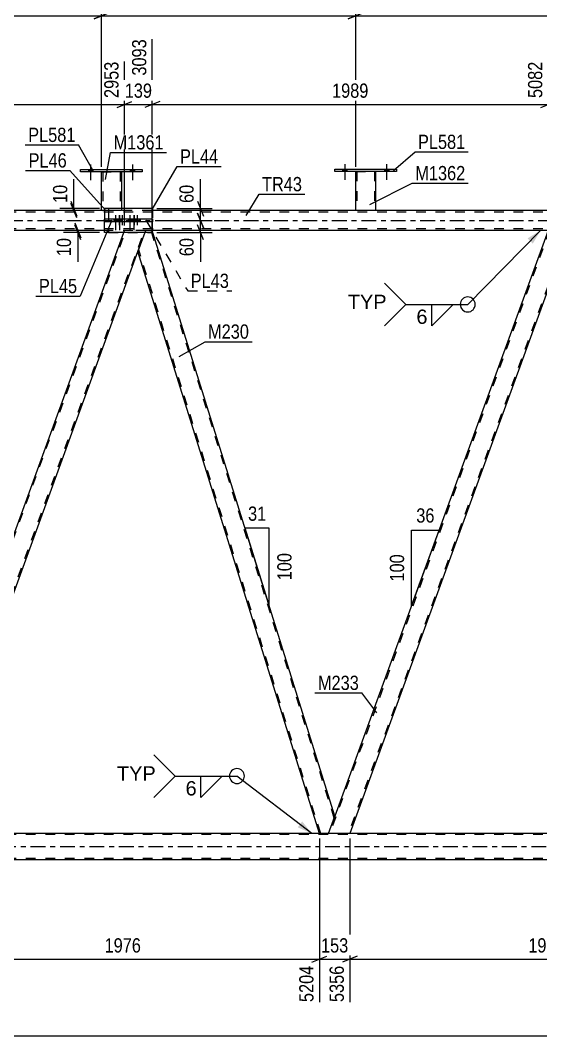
# Model space of a CAD drawing. Header units: millimetres. Extents: x 0 to 841, y 0 to 594.
# Drawn here: x 182.7 to 287.2, y 279.2 to 483.3 of the extents above; entities that cross this region are included whole.
import ezdxf

# ---------------------------------------------------------------- set-up
doc = ezdxf.new("R2010")
doc.units = ezdxf.units.MM
doc.linetypes.add('DXK_LINE_DOT2', pattern=[3.9198, 1.9599, -1.9599])
doc.linetypes.add('DXK_LINE_DOT3', pattern=[5.9187, 2.979, -0.9799, 0.9799, -0.9799])
doc.styles.add('Arial', font='ARIAL.TTF', dxfattribs={"height": 0.2})
doc.styles.add('Arial Narrow', font='ARIALN.TTF', dxfattribs={"height": 0.2})

# ---------------------------------------------------------------- blocks, each defined once
blk = doc.blocks.new('Bolt-247305199-37704 - 4629')
at = {"linetype": 'Continuous'}
for points in [[(196.37, 452.8), (197.25, 452.8), (197.25, 453.28), (196.37, 453.28)], [(204.77, 452.8), (205.65, 452.8), (205.65, 453.28), (204.77, 453.28)]]:
    blk.add_hatch(color=1, dxfattribs=at).paths.add_polyline_path(points)
at = {"color": 1, "linetype": 'Continuous'}
for p, q in [((196.37, 453.28), (196.37, 452.8)), ((196.81, 454.28), (196.81, 451.16)), ((197.25, 453.28), (197.25, 452.8)), ((204.77, 453.28), (204.77, 452.8)), ((205.21, 454.28), (205.21, 451.16)), ((205.65, 453.28), (205.65, 452.8))]:
    blk.add_line(p, q, dxfattribs=at)
blk = doc.blocks.new('Part-247305199-37676 - 4629')
at = {"color": 2, "linetype": 'Continuous'}
for p, q in [((194.81, 452.8), (194.81, 453.28)), ((194.81, 453.28), (207.21, 453.28)), ((207.21, 453.28), (207.21, 452.8)), ((207.21, 452.8), (194.81, 452.8))]:
    blk.add_line(p, q, dxfattribs=at)
blk = doc.blocks.new('Part-247305199-37675 - 4629')
at = {"color": 2, "linetype": 'Continuous'}
for p, q in [((199.01, 445.03), (199.01, 452.8)), ((203.01, 452.8), (203.01, 445.43)), ((199.6, 445.03), (199.01, 445.03))]:
    blk.add_line(p, q, dxfattribs=at)
at = {"color": 7, "linetype": 'DXK_LINE_DOT2'}
for p, q in [((199.01, 452.8), (203.01, 452.8)), ((199.01, 452.8), (199.01, 452.8)), ((199.01, 452.8), (199.01, 452.8)), ((199.25, 452.8), (199.25, 445.03)), ((202.77, 452.8), (202.77, 445.03)), ((203.01, 452.8), (203.01, 452.8)), ((203.01, 452.8), (203.01, 452.8)), ((199.27, 445.03), (199.25, 445.03)), ((199.25, 445.03), (199.27, 445.03)), ((199.31, 445.03), (199.27, 445.03)), ((199.27, 445.03), (199.31, 445.03)), ((203.01, 445.03), (199.6, 445.03)), ((203.01, 445.43), (203.01, 445.03))]:
    blk.add_line(p, q, dxfattribs=at)
blk = doc.blocks.new('Part-247305199-4659 - 4629')
at = {"color": 2, "linetype": 'Continuous'}
for p, q in [((199.6, 445.03), (151.93, 445.03)), ((250.09, 445.03), (209.12, 445.03)), ((301.17, 445.03), (254.09, 445.03)), ((199.6, 441.03), (129.9, 441.03)), ((288.77, 441.03), (209.21, 441.03))]:
    blk.add_line(p, q, dxfattribs=at)
at = {"color": 7, "linetype": 'DXK_LINE_DOT2'}
for p, q in [((209.12, 445.03), (199.6, 445.03)), ((254.09, 445.03), (250.09, 445.03)), ((726.7, 444.71), (85.5, 444.71)), ((726.7, 441.35), (85.5, 441.35)), ((209.21, 441.03), (199.6, 441.03))]:
    blk.add_line(p, q, dxfattribs=at)
at = {"color": 7, "linetype": 'DXK_LINE_DOT3'}
blk.add_line((85.5, 443.03), (726.7, 443.03), dxfattribs=at)
blk = doc.blocks.new('Bolt-247305199-37703 - 4629')
at = {"linetype": 'Continuous'}
for points in [[(196.37, 452.8), (197.25, 452.8), (197.25, 453.28), (196.37, 453.28)], [(204.77, 452.8), (205.65, 452.8), (205.65, 453.28), (204.77, 453.28)]]:
    blk.add_hatch(color=1, dxfattribs=at).paths.add_polyline_path(points)
at = {"color": 1, "linetype": 'Continuous'}
for p, q in [((196.37, 453.28), (196.37, 452.8)), ((196.81, 454.28), (196.81, 451.16)), ((197.25, 453.28), (197.25, 452.8)), ((204.77, 453.28), (204.77, 452.8)), ((205.21, 454.28), (205.21, 451.16)), ((205.65, 453.28), (205.65, 452.8))]:
    blk.add_line(p, q, dxfattribs=at)
blk = doc.blocks.new('Bolt-247305199-4703 - 4629')
at = {"linetype": 'Continuous'}
for points in [[(202.19, 443.27), (201.47, 443.27), (201.47, 442.79), (202.19, 442.79)], [(202.96, 443.27), (202.24, 443.27), (202.24, 442.79), (202.96, 442.79)], [(205.08, 443.27), (204.36, 443.27), (204.36, 442.79), (205.08, 442.79)], [(205.85, 443.27), (205.13, 443.27), (205.13, 442.79), (205.85, 442.79)]]:
    blk.add_hatch(color=1, dxfattribs=at).paths.add_polyline_path(points)
at = {"color": 1, "linetype": 'Continuous'}
for p, q in [((201.47, 443.27), (201.47, 442.79)), ((201.83, 444.07), (201.83, 441.07)), ((202.19, 443.27), (202.19, 442.79)), ((202.24, 443.27), (202.24, 442.79)), ((202.6, 444.07), (202.6, 441.07)), ((202.96, 443.27), (202.96, 442.79)), ((204.36, 443.27), (204.36, 442.79)), ((204.72, 444.07), (204.72, 441.07)), ((205.08, 443.27), (205.08, 442.79)), ((205.13, 443.27), (205.13, 442.79)), ((205.49, 444.07), (205.49, 441.07)), ((205.85, 443.27), (205.85, 442.79))]:
    blk.add_line(p, q, dxfattribs=at)
blk = doc.blocks.new('Bolt-247305199-4704 - 4629')
at = {"color": 1, "linetype": 'DXK_LINE_DOT2'}
for p, q in [((202.2, 443.27), (202.2, 442.79)), ((202.56, 444.07), (202.56, 441.07)), ((202.82, 443.27), (202.82, 442.79)), ((202.92, 443.27), (202.92, 442.79)), ((203.18, 444.07), (203.18, 441.07)), ((203.54, 443.27), (203.54, 442.79)), ((205.21, 443.27), (205.21, 442.79)), ((205.57, 444.07), (205.57, 441.07)), ((205.82, 443.27), (205.82, 442.79)), ((205.93, 443.27), (205.93, 442.79)), ((206.18, 444.07), (206.18, 441.07)), ((206.54, 443.27), (206.54, 442.79))]:
    blk.add_line(p, q, dxfattribs=at)
blk = doc.blocks.new('Part-247305199-4761 - 4629')
at = {"color": 2, "linetype": 'Continuous'}
for p, q in [((199.6, 443.27), (199.6, 442.79)), ((209.12, 443.27), (199.6, 443.27)), ((205.75, 442.79), (205.75, 443.27)), ((209.12, 443.27), (209.12, 442.79)), ((209.12, 442.79), (199.6, 442.79))]:
    blk.add_line(p, q, dxfattribs=at)
blk = doc.blocks.new('Part-247305199-4762 - 4629')
at = {"color": 7, "linetype": 'DXK_LINE_DOT2'}
for p, q in [((209.23, 443.27), (200.39, 443.27)), ((200.39, 443.27), (200.39, 442.79)), ((206.78, 443.27), (206.78, 442.79)), ((209.23, 443.27), (209.23, 442.79)), ((209.23, 442.79), (200.39, 442.79))]:
    blk.add_line(p, q, dxfattribs=at)
blk = doc.blocks.new('Part-247305199-4804 - 4629')
at = {"color": 7, "linetype": 'DXK_LINE_DOT2'}
for p, q in [((726.7, 319.57), (66.38, 319.57)), ((726.7, 314.77), (66.38, 314.77))]:
    blk.add_line(p, q, dxfattribs=at)
at = {"color": 2, "linetype": 'Continuous'}
for p, q in [((323.29, 319.81), (168.22, 319.81)), ((323.29, 314.53), (168.22, 314.53))]:
    blk.add_line(p, q, dxfattribs=at)
at = {"color": 7, "linetype": 'DXK_LINE_DOT3'}
blk.add_line((66.38, 317.17), (726.7, 317.17), dxfattribs=at)
blk = doc.blocks.new('Part-247305199-4944 - 4629')
at = {"color": 7, "linetype": 'DXK_LINE_DOT2'}
for p, q in [((207.89, 441.03), (207.74, 440.63)), ((209.12, 441.03), (207.89, 441.03)), ((245.77, 322.91), (208.96, 441.03)), ((243.05, 319.81), (206.48, 437.15)), ((244.65, 319.81), (242.8, 319.81))]:
    blk.add_line(p, q, dxfattribs=at)
at = {"color": 2, "linetype": 'Continuous'}
for p, q in [((209.21, 441.03), (209.12, 441.03)), ((245.91, 323.28), (209.21, 441.03)), ((207.74, 440.63), (206.34, 436.78)), ((242.8, 319.81), (206.34, 436.78)), ((244.65, 319.81), (245.91, 323.28))]:
    blk.add_line(p, q, dxfattribs=at)
blk = doc.blocks.new('Part-247305199-4835 - 4629')
at = {"color": 2, "linetype": 'Continuous'}
for p, q in [((209.12, 445.43), (199.6, 445.43)), ((199.6, 445.43), (199.6, 443.27)), ((209.12, 445.43), (209.12, 440.63)), ((199.6, 440.63), (199.6, 442.79)), ((209.12, 440.63), (199.6, 440.63))]:
    blk.add_line(p, q, dxfattribs=at)
at = {"color": 7, "linetype": 'DXK_LINE_DOT2'}
for p, q in [((199.6, 445.43), (199.6, 442.79)), ((199.6, 442.79), (199.6, 443.27))]:
    blk.add_line(p, q, dxfattribs=at)
blk = doc.blocks.new('Part-247305199-4873 - 4629')
at = {"color": 7, "linetype": 'DXK_LINE_DOT2'}
for p, q in [((200.39, 445.43), (200.39, 440.63)), ((209.12, 445.43), (200.39, 445.43)), ((209.23, 445.43), (209.23, 441.03)), ((209.23, 441.03), (209.23, 445.03)), ((209.23, 440.63), (209.23, 440.95)), ((200.39, 440.63), (209.23, 440.63))]:
    blk.add_line(p, q, dxfattribs=at)
at = {"color": 2, "linetype": 'Continuous'}
for p, q in [((209.12, 445.43), (209.23, 445.43)), ((209.23, 445.43), (209.23, 445.03)), ((209.23, 440.95), (209.23, 441.03))]:
    blk.add_line(p, q, dxfattribs=at)
blk = doc.blocks.new('Part-247305199-4939 - 4629')
at = {"color": 7, "linetype": 'DXK_LINE_DOT2'}
for p, q in [((289.02, 441.03), (244.9, 319.81)), ((292.77, 441.03), (248.65, 319.81)), ((293.02, 441.03), (291.48, 436.78)), ((245.91, 323.28), (244.65, 319.81)), ((248.9, 319.81), (244.65, 319.81))]:
    blk.add_line(p, q, dxfattribs=at)
at = {"color": 2, "linetype": 'Continuous'}
for p, q in [((288.77, 441.03), (245.91, 323.28)), ((288.77, 441.03), (293.02, 441.03)), ((291.48, 436.78), (248.9, 319.81))]:
    blk.add_line(p, q, dxfattribs=at)
blk = doc.blocks.new('Part-247305199-4949 - 4629')
at = {"color": 7, "linetype": 'DXK_LINE_DOT2'}
for p, q in [((159.77, 319.81), (203.89, 441.03)), ((163.51, 319.81), (207.63, 441.03)), ((203.49, 440.63), (203.63, 441.03)), ((207.89, 441.03), (203.63, 441.03)), ((206.34, 436.78), (207.89, 441.03)), ((159.51, 319.81), (161.27, 324.63)), ((163.77, 319.81), (165.53, 324.63)), ((163.77, 319.81), (159.51, 319.81))]:
    blk.add_line(p, q, dxfattribs=at)
at = {"color": 2, "linetype": 'Continuous'}
for p, q in [((161.27, 324.63), (203.49, 440.63)), ((165.53, 324.63), (206.34, 436.78))]:
    blk.add_line(p, q, dxfattribs=at)
blk = doc.blocks.new('Part-247305199-37677 - 4629')
at = {"color": 2, "linetype": 'Continuous'}
for p, q in [((250.09, 445.03), (250.09, 452.87)), ((254.09, 452.87), (254.09, 445.03)), ((254.05, 445.03), (250.09, 445.03)), ((254.09, 445.03), (254.05, 445.03))]:
    blk.add_line(p, q, dxfattribs=at)
at = {"color": 7, "linetype": 'DXK_LINE_DOT2'}
for p, q in [((250.09, 452.87), (254.09, 452.87)), ((250.09, 452.87), (250.09, 452.87)), ((250.09, 452.87), (250.09, 452.87)), ((250.33, 452.87), (250.33, 445.03)), ((253.85, 452.87), (253.85, 445.03)), ((254.09, 452.87), (254.09, 452.87)), ((254.09, 452.87), (254.09, 452.87)), ((253.83, 445.03), (253.85, 445.03))]:
    blk.add_line(p, q, dxfattribs=at)
blk = doc.blocks.new('Part-247305199-37678 - 4629')
at = {"color": 2, "linetype": 'Continuous'}
for p, q in [((245.89, 452.87), (245.89, 453.35)), ((245.89, 453.35), (258.29, 453.35)), ((258.29, 453.35), (258.29, 452.87)), ((258.29, 452.87), (245.89, 452.87))]:
    blk.add_line(p, q, dxfattribs=at)
blk = doc.blocks.new('Bolt-247305199-37705 - 4629')
at = {"linetype": 'Continuous'}
for points in [[(247.45, 452.87), (248.33, 452.87), (248.33, 453.35), (247.45, 453.35)], [(255.85, 452.87), (256.73, 452.87), (256.73, 453.35), (255.85, 453.35)]]:
    blk.add_hatch(color=1, dxfattribs=at).paths.add_polyline_path(points)
at = {"color": 1, "linetype": 'Continuous'}
for p, q in [((247.45, 453.35), (247.45, 452.87)), ((247.89, 454.35), (247.89, 451.23)), ((248.33, 453.35), (248.33, 452.87)), ((255.85, 453.35), (255.85, 452.87)), ((256.29, 454.35), (256.29, 451.23)), ((256.73, 453.35), (256.73, 452.87))]:
    blk.add_line(p, q, dxfattribs=at)
blk = doc.blocks.new('Bolt-247305199-37706 - 4629')
at = {"linetype": 'Continuous'}
for points in [[(247.45, 452.87), (248.33, 452.87), (248.33, 453.35), (247.45, 453.35)], [(255.85, 452.87), (256.73, 452.87), (256.73, 453.35), (255.85, 453.35)]]:
    blk.add_hatch(color=1, dxfattribs=at).paths.add_polyline_path(points)
at = {"color": 1, "linetype": 'Continuous'}
for p, q in [((247.45, 453.35), (247.45, 452.87)), ((247.89, 454.35), (247.89, 451.23)), ((248.33, 453.35), (248.33, 452.87)), ((255.85, 453.35), (255.85, 452.87)), ((256.29, 454.35), (256.29, 451.23)), ((256.73, 453.35), (256.73, 452.87))]:
    blk.add_line(p, q, dxfattribs=at)
blk = doc.blocks.new('StraightDimension-247305199-53536 - 4629')
at = {"color": 7, "linetype": 'Continuous'}
for p, q in [((250.09, 453.8), (250.09, 492.79)), ((301.17, 453.87), (301.17, 492.79)), ((251.59, 484.78), (248.59, 483.58)), ((250.09, 484.18), (301.17, 484.18)), ((299.67, 483.58), (302.67, 484.78))]:
    blk.add_line(p, q, dxfattribs=at)
at = {"color": 0, "linetype": 'Continuous'}
blk.add_wipeout([(300.57, 493.39), (296.37, 493.39), (296.37, 484.88), (300.57, 484.88)], dxfattribs=at)
at = {"color": 0}
blk.add_wipeout([(279.89, 484.93), (279.89, 489.13), (271.37, 489.13), (271.37, 484.93)], dxfattribs=at)
at = {"color": 3, "linetype": 'Continuous', "style": 'Arial Narrow'}
blk.add_text('5392', height=2.863, rotation=90.0002, dxfattribs=at).set_placement((299.97, 485.48))
at = {"color": 3, "style": 'Arial Narrow'}
blk.add_text('1277', height=2.863, dxfattribs=at).set_placement((271.97, 485.53))
blk = doc.blocks.new('StraightDimension-247305199-52536 - 4629')
at = {"color": 7, "linetype": 'Continuous'}
for p, q in [((198.6, 445.43), (190.63, 445.43)), ((198.6, 445.03), (190.63, 445.03)), ((192.88, 446.93), (194.08, 443.93)), ((194.08, 443.53), (192.88, 446.53)), ((193.48, 445.03), (193.48, 445.43))]:
    blk.add_line(p, q, dxfattribs=at)
at = {"color": 0}
blk.add_wipeout([(192.73, 450.81), (188.53, 450.81), (188.53, 445.95), (192.73, 445.95)], dxfattribs=at)
at = {"color": 7, "linetype": 'Continuous'}
blk.add_line((193.48, 445.43), (193.48, 451.34), dxfattribs=at)
blk.add_line((193.48, 445.43), (193.48, 451.34), dxfattribs=at)
at = {"color": 3, "style": 'Arial Narrow'}
blk.add_text('10', height=2.863, rotation=90.0002, dxfattribs=at).set_placement((192.13, 446.55))
blk = doc.blocks.new('StraightDimension-247305199-52604 - 4629')
at = {"color": 7, "linetype": 'Continuous'}
for p, q in [((210.12, 443.03), (221.27, 443.03)), ((218.27, 444.53), (219.47, 441.53)), ((218.87, 440.63), (218.87, 443.03)), ((219.47, 439.13), (218.27, 442.13)), ((210.12, 440.63), (221.27, 440.63))]:
    blk.add_line(p, q, dxfattribs=at)
at = {"color": 0}
blk.add_wipeout([(218.12, 440.1), (213.92, 440.1), (213.92, 435.25), (218.12, 435.25)], dxfattribs=at)
at = {"color": 7, "linetype": 'Continuous'}
blk.add_line((218.87, 440.63), (218.87, 434.72), dxfattribs=at)
blk.add_line((218.87, 440.63), (218.87, 434.72), dxfattribs=at)
at = {"color": 3, "style": 'Arial Narrow'}
blk.add_text('60', height=2.863, rotation=90.0002, dxfattribs=at).set_placement((217.52, 435.85))
blk = doc.blocks.new('AngleDimension-247305199-54267 - 4629')
at = {"color": 7, "linetype": 'Continuous'}
for p, q in [((230.25, 373.51), (227.86, 381.17)), ((232.69, 381.17), (227.86, 381.17)), ((232.69, 365.71), (227.86, 381.17)), ((232.69, 365.71), (232.69, 381.17))]:
    blk.add_line(p, q, dxfattribs=at)
at = {"color": 0}
for points in [[(232.7, 382.07), (232.7, 386.27), (227.85, 386.27), (227.85, 382.07)], [(237.79, 376.78), (233.59, 376.78), (233.59, 370.1), (237.79, 370.1)]]:
    blk.add_wipeout(points, dxfattribs=at)
at = {"color": 3, "style": 'Arial Narrow'}
blk.add_text('31', height=2.863, dxfattribs=at).set_placement((228.45, 382.67))
blk.add_text('100', height=2.863, rotation=90.0002, dxfattribs=at).set_placement((237.19, 370.7))
blk = doc.blocks.new('StraightDimension-247305199-5794 - 4629')
at = {"color": 7, "linetype": 'Continuous'}
blk.add_line((57.12, 279.16), (781.63, 279.16), dxfattribs=at)
blk = doc.blocks.new('StraightDimension-247305199-53700 - 4629')
at = {"color": 7, "linetype": 'Continuous'}
for p, q in [((124.07, 442.03), (124.07, 477.63)), ((203.63, 442.03), (203.63, 474.96)), ((125.57, 466.95), (122.57, 465.75)), ((124.07, 466.35), (203.63, 466.35)), ((202.13, 465.75), (205.13, 466.95))]:
    blk.add_line(p, q, dxfattribs=at)
at = {"color": 0, "linetype": 'Continuous'}
blk.add_wipeout([(203.03, 475.56), (198.83, 475.56), (198.83, 467.05), (203.03, 467.05)], dxfattribs=at)
at = {"color": 0}
blk.add_wipeout([(168.11, 467.1), (168.11, 471.3), (159.6, 471.3), (159.6, 467.1)], dxfattribs=at)
at = {"color": 3, "linetype": 'Continuous', "style": 'Arial Narrow'}
blk.add_text('2953', height=2.863, rotation=90.0002, dxfattribs=at).set_placement((202.43, 467.65))
at = {"color": 3, "style": 'Arial Narrow'}
blk.add_text('1989', height=2.863, dxfattribs=at).set_placement((160.2, 467.7))
blk = doc.blocks.new('StraightDimension-247305199-52561 - 4629')
at = {"color": 7, "linetype": 'Continuous'}
for p, q in [((198.6, 441.03), (191.38, 441.03)), ((193.63, 442.53), (194.83, 439.53)), ((194.83, 439.13), (193.63, 442.13)), ((194.23, 440.63), (194.23, 441.03)), ((198.6, 440.63), (191.38, 440.63))]:
    blk.add_line(p, q, dxfattribs=at)
at = {"color": 0}
blk.add_wipeout([(193.48, 440.1), (189.28, 440.1), (189.28, 435.25), (193.48, 435.25)], dxfattribs=at)
at = {"color": 7, "linetype": 'Continuous'}
blk.add_line((194.23, 440.63), (194.23, 434.72), dxfattribs=at)
blk.add_line((194.23, 440.63), (194.23, 434.72), dxfattribs=at)
at = {"color": 3, "style": 'Arial Narrow'}
blk.add_text('10', height=2.863, rotation=90.0002, dxfattribs=at).set_placement((192.88, 435.85))
blk = doc.blocks.new('StraightDimension-247305199-52603 - 4629')
at = {"color": 7, "linetype": 'Continuous'}
for p, q in [((210.12, 445.43), (221.27, 445.43)), ((218.27, 446.93), (219.47, 443.93)), ((218.87, 443.03), (218.87, 445.43)), ((210.12, 443.03), (221.27, 443.03)), ((219.47, 441.53), (218.27, 444.53))]:
    blk.add_line(p, q, dxfattribs=at)
at = {"color": 0}
blk.add_wipeout([(218.12, 450.81), (213.92, 450.81), (213.92, 445.95), (218.12, 445.95)], dxfattribs=at)
at = {"color": 7, "linetype": 'Continuous'}
blk.add_line((218.87, 445.43), (218.87, 451.34), dxfattribs=at)
blk.add_line((218.87, 445.43), (218.87, 451.34), dxfattribs=at)
at = {"color": 3, "style": 'Arial Narrow'}
blk.add_text('60', height=2.863, rotation=90.0002, dxfattribs=at).set_placement((217.52, 446.55))
blk = doc.blocks.new('StraightDimension-247305199-53537 - 4629')
at = {"color": 7, "linetype": 'Continuous'}
for p, q in [((199.01, 453.8), (199.01, 492.79)), ((250.09, 453.8), (250.09, 492.79)), ((200.51, 484.78), (197.51, 483.58)), ((199.01, 484.18), (250.09, 484.18)), ((248.59, 483.58), (251.59, 484.78))]:
    blk.add_line(p, q, dxfattribs=at)
at = {"color": 0, "linetype": 'Continuous'}
blk.add_wipeout([(249.49, 493.39), (245.29, 493.39), (245.29, 484.88), (249.49, 484.88)], dxfattribs=at)
at = {"color": 0}
blk.add_wipeout([(228.81, 484.93), (228.81, 489.13), (220.29, 489.13), (220.29, 484.93)], dxfattribs=at)
at = {"color": 3, "linetype": 'Continuous', "style": 'Arial Narrow'}
blk.add_text('4115', height=2.863, rotation=90.0002, dxfattribs=at).set_placement((248.89, 485.48))
at = {"color": 3, "style": 'Arial Narrow'}
blk.add_text('1277', height=2.863, dxfattribs=at).set_placement((220.89, 485.53))
blk = doc.blocks.new('StraightDimension-247305199-53538 - 4629')
at = {"color": 7, "linetype": 'Continuous'}
for p, q in [((147.93, 453.87), (147.93, 492.79)), ((199.01, 453.8), (199.01, 492.79)), ((149.43, 484.78), (146.43, 483.58)), ((147.93, 484.18), (199.01, 484.18)), ((197.51, 483.58), (200.51, 484.78))]:
    blk.add_line(p, q, dxfattribs=at)
at = {"color": 0, "linetype": 'Continuous'}
blk.add_wipeout([(198.41, 493.39), (194.21, 493.39), (194.21, 484.88), (198.41, 484.88)], dxfattribs=at)
at = {"color": 0}
blk.add_wipeout([(177.72, 484.93), (177.72, 489.13), (169.21, 489.13), (169.21, 484.93)], dxfattribs=at)
at = {"color": 3, "linetype": 'Continuous', "style": 'Arial Narrow'}
blk.add_text('2838', height=2.863, rotation=90.0002, dxfattribs=at).set_placement((197.81, 485.48))
at = {"color": 3, "style": 'Arial Narrow'}
blk.add_text('1277', height=2.863, dxfattribs=at).set_placement((169.81, 485.53))
blk = doc.blocks.new('StraightDimension-247305199-53698 - 4629')
at = {"color": 7, "linetype": 'Continuous'}
for p, q in [((209.21, 442.03), (209.21, 479.46)), ((288.77, 442.03), (288.77, 474.96)), ((210.71, 466.95), (207.71, 465.75)), ((209.21, 466.35), (288.77, 466.35)), ((287.27, 465.75), (290.27, 466.95))]:
    blk.add_line(p, q, dxfattribs=at)
at = {"color": 0, "linetype": 'Continuous'}
blk.add_wipeout([(288.17, 475.56), (283.97, 475.56), (283.97, 467.05), (288.17, 467.05)], dxfattribs=at)
at = {"color": 0}
blk.add_wipeout([(253.24, 467.1), (253.24, 471.3), (244.73, 471.3), (244.73, 467.1)], dxfattribs=at)
at = {"color": 3, "linetype": 'Continuous', "style": 'Arial Narrow'}
blk.add_text('5082', height=2.863, rotation=90.0002, dxfattribs=at).set_placement((287.57, 467.65))
at = {"color": 3, "style": 'Arial Narrow'}
blk.add_text('1989', height=2.863, dxfattribs=at).set_placement((245.33, 467.7))
blk = doc.blocks.new('StraightDimension-247305199-53699 - 4629')
at = {"color": 7, "linetype": 'Continuous'}
for p, q in [((209.21, 442.03), (209.21, 479.46)), ((203.63, 442.03), (203.63, 474.96)), ((202.13, 465.75), (205.13, 466.95)), ((203.63, 466.35), (209.21, 466.35)), ((210.71, 466.95), (207.71, 465.75))]:
    blk.add_line(p, q, dxfattribs=at)
at = {"color": 0}
blk.add_wipeout([(209.76, 467.1), (209.76, 471.3), (203.08, 471.3), (203.08, 467.1)], dxfattribs=at)
at = {"color": 0, "linetype": 'Continuous'}
blk.add_wipeout([(208.61, 480.06), (204.41, 480.06), (204.41, 471.55), (208.61, 471.55)], dxfattribs=at)
at = {"color": 3, "linetype": 'Continuous', "style": 'Arial Narrow'}
blk.add_text('3093', height=2.863, rotation=90.0002, dxfattribs=at).set_placement((208.01, 472.15))
at = {"color": 3, "style": 'Arial Narrow'}
blk.add_text('139', height=2.863, dxfattribs=at).set_placement((203.68, 467.7))
blk = doc.blocks.new('AngleDimension-247305199-54297 - 4629')
at = {"color": 7, "linetype": 'Continuous'}
for p, q in [((261.31, 380.8), (266.85, 380.8)), ((261.31, 365.58), (266.85, 380.8)), ((261.31, 365.58), (261.31, 380.8)), ((262.5, 368.86), (266.85, 380.8))]:
    blk.add_line(p, q, dxfattribs=at)
at = {"color": 0}
for points in [[(266.5, 381.7), (266.5, 385.9), (261.65, 385.9), (261.65, 381.7)], [(260.41, 376.53), (256.21, 376.53), (256.21, 369.85), (260.41, 369.85)]]:
    blk.add_wipeout(points, dxfattribs=at)
at = {"color": 3, "style": 'Arial Narrow'}
blk.add_text('36', height=2.863, dxfattribs=at).set_placement((262.25, 382.3))
blk.add_text('100', height=2.863, rotation=90.0002, dxfattribs=at).set_placement((259.81, 370.45))
blk = doc.blocks.new('StraightDimension-247305199-54472 - 4629')
at = {"color": 7, "linetype": 'Continuous'}
for p, q in [((248.9, 318.81), (248.9, 285.92)), ((327.94, 318.81), (327.94, 285.92)), ((250.4, 295.13), (247.4, 293.93)), ((248.9, 294.53), (327.94, 294.53)), ((326.44, 293.93), (329.44, 295.13))]:
    blk.add_line(p, q, dxfattribs=at)
at = {"color": 0}
blk.add_wipeout([(292.68, 295.28), (292.68, 299.48), (284.16, 299.48), (284.16, 295.28)], dxfattribs=at)
at = {"color": 0, "linetype": 'Continuous'}
blk.add_wipeout([(327.34, 293.83), (323.14, 293.83), (323.14, 285.32), (327.34, 285.32)], dxfattribs=at)
at = {"color": 3, "style": 'Arial Narrow'}
blk.add_text('1976', height=2.863, dxfattribs=at).set_placement((284.76, 295.88))
at = {"color": 3, "linetype": 'Continuous', "style": 'Arial Narrow'}
blk.add_text('7332', height=2.863, rotation=90.0002, dxfattribs=at).set_placement((326.74, 285.92))
blk = doc.blocks.new('StraightDimension-247305199-54473 - 4629')
at = {"color": 7, "linetype": 'Continuous'}
for p, q in [((242.8, 318.81), (242.8, 285.92)), ((248.9, 318.81), (248.9, 285.92)), ((241.3, 293.93), (244.3, 295.13)), ((242.8, 294.53), (248.9, 294.53)), ((250.4, 295.13), (247.4, 293.93))]:
    blk.add_line(p, q, dxfattribs=at)
at = {"color": 0}
blk.add_wipeout([(249.2, 295.28), (249.2, 299.48), (242.51, 299.48), (242.51, 295.28)], dxfattribs=at)
at = {"color": 0, "linetype": 'Continuous'}
blk.add_wipeout([(248.3, 293.83), (244.1, 293.83), (244.1, 285.32), (248.3, 285.32)], dxfattribs=at)
at = {"color": 3, "style": 'Arial Narrow'}
blk.add_text('153', height=2.863, dxfattribs=at).set_placement((243.11, 295.88))
at = {"color": 3, "linetype": 'Continuous', "style": 'Arial Narrow'}
blk.add_text('5356', height=2.863, rotation=90.0002, dxfattribs=at).set_placement((247.7, 285.92))
blk = doc.blocks.new('StraightDimension-247305199-54474 - 4629')
at = {"color": 7, "linetype": 'Continuous'}
for p, q in [((163.77, 318.81), (163.77, 285.92)), ((242.8, 318.81), (242.8, 285.92)), ((165.27, 295.13), (162.27, 293.93)), ((163.77, 294.53), (242.8, 294.53)), ((241.3, 293.93), (244.3, 295.13))]:
    blk.add_line(p, q, dxfattribs=at)
at = {"color": 0}
blk.add_wipeout([(207.54, 295.28), (207.54, 299.48), (199.03, 299.48), (199.03, 295.28)], dxfattribs=at)
at = {"color": 0, "linetype": 'Continuous'}
blk.add_wipeout([(242.2, 293.83), (238, 293.83), (238, 285.32), (242.2, 285.32)], dxfattribs=at)
at = {"color": 3, "style": 'Arial Narrow'}
blk.add_text('1976', height=2.863, dxfattribs=at).set_placement((199.63, 295.88))
at = {"color": 3, "linetype": 'Continuous', "style": 'Arial Narrow'}
blk.add_text('5204', height=2.863, rotation=90.0002, dxfattribs=at).set_placement((241.6, 285.92))
blk = doc.blocks.new('Mark-247305199-4655 - 4629')
at = {"color": 0}
blk.add_wipeout([(239.29, 448.91), (239.29, 451.91), (231.26, 451.91), (231.26, 448.91)], dxfattribs=at)
blk.add_wipeout([(239.29, 448.91), (239.29, 451.91), (231.26, 451.91), (231.26, 448.91)], dxfattribs=at)
at = {"color": 30, "linetype": 'Continuous'}
for p, q in [((228.09, 444.05), (230.66, 448.31)), ((230.66, 448.31), (239.89, 448.31))]:
    blk.add_line(p, q, dxfattribs=at)
at = {"color": 3, "style": 'Arial Narrow'}
blk.add_text('TR43', height=2.863, dxfattribs=at).set_placement((231.26, 448.91))
blk = doc.blocks.new('Mark-247305199-54824 - 4629')
at = {"color": 0}
blk.add_wipeout([(211.49, 457.31), (211.49, 460.31), (201.44, 460.31), (201.44, 457.31)], dxfattribs=at)
blk.add_wipeout([(211.49, 457.31), (211.49, 460.31), (201.44, 460.31), (201.44, 457.31)], dxfattribs=at)
at = {"color": 30, "linetype": 'Continuous'}
for p, q in [((199.82, 451.24), (200.84, 456.71)), ((200.84, 456.71), (212.09, 456.71))]:
    blk.add_line(p, q, dxfattribs=at)
at = {"color": 3, "style": 'Arial Narrow'}
blk.add_text('M1361', height=2.863, dxfattribs=at).set_placement((201.44, 457.31))
blk = doc.blocks.new('Mark-247305199-4757 - 4629')
at = {"color": 0}
blk.add_wipeout([(194.11, 428.42), (194.11, 431.42), (186.44, 431.42), (186.44, 428.42)], dxfattribs=at)
blk.add_wipeout([(194.11, 428.42), (194.11, 431.42), (186.44, 431.42), (186.44, 428.42)], dxfattribs=at)
at = {"color": 30, "linetype": 'Continuous'}
for p in [(201.09, 443.12), (185.84, 427.82)]:
    blk.add_line(p, (194.71, 427.82), dxfattribs=at)
at = {"color": 3, "style": 'Arial Narrow'}
blk.add_text('PL45', height=2.863, dxfattribs=at).set_placement((186.44, 428.42))
blk = doc.blocks.new('Mark-247305199-4831 - 4629')
at = {"color": 0}
blk.add_wipeout([(192.04, 453.68), (192.04, 456.68), (184.36, 456.68), (184.36, 453.68)], dxfattribs=at)
blk.add_wipeout([(192.04, 453.68), (192.04, 456.68), (184.36, 456.68), (184.36, 453.68)], dxfattribs=at)
at = {"color": 30, "linetype": 'Continuous'}
for p in [(183.76, 453.08), (199.84, 445.13)]:
    blk.add_line(p, (192.64, 453.08), dxfattribs=at)
at = {"color": 3, "style": 'Arial Narrow'}
blk.add_text('PL46', height=2.863, dxfattribs=at).set_placement((184.36, 453.68))
blk = doc.blocks.new('Mark-247305199-54216 - 4629')
at = {"color": 0}
blk.add_wipeout([(228.65, 419.27), (228.65, 422.27), (220.42, 422.27), (220.42, 419.27)], dxfattribs=at)
blk.add_wipeout([(228.65, 419.27), (228.65, 422.27), (220.42, 422.27), (220.42, 419.27)], dxfattribs=at)
at = {"color": 30, "linetype": 'Continuous'}
for p, q in [((214.63, 415.67), (219.82, 418.67)), ((219.82, 418.67), (229.25, 418.67))]:
    blk.add_line(p, q, dxfattribs=at)
at = {"color": 3, "style": 'Arial Narrow'}
blk.add_text('M230', height=2.863, dxfattribs=at).set_placement((220.42, 419.27))
blk = doc.blocks.new('WeldMark-247305199-36644 - 4629')
at = {"linetype": 'Continuous'}
blk.add_hatch(color=30, dxfattribs=at).paths.add_polyline_path([(239.34, 322.23), (241.26, 319.81), (238.43, 321.04)])
at = {"color": 3, "linetype": 'Continuous'}
for q in [(209.51, 335.63), (209.51, 327.06)]:
    blk.add_line((213.8, 331.35), q, dxfattribs=at)
at = {"color": 30, "linetype": 'Continuous'}
blk.add_line((241.26, 319.81), (226.22, 331.35), dxfattribs=at)
at = {"color": 3, "linetype": 'Continuous'}
for start, end in [(90, 270), (270, 90)]:
    blk.add_arc((226.22, 331.35), 1.5, start, end, dxfattribs=at)
at = {"color": 0}
blk.add_wipeout([(218.32, 327.25), (218.32, 330.65), (215.7, 330.65), (215.7, 327.25)], dxfattribs=at)
at = {"color": 30, "linetype": 'Continuous'}
blk.add_line((213.8, 331.35), (226.22, 331.35), dxfattribs=at)
at = {"color": 3, "linetype": 'Continuous'}
for p, q in [((218.98, 331.35), (223.26, 331.35)), ((223.26, 331.35), (218.98, 327.06)), ((218.98, 327.06), (218.98, 331.35))]:
    blk.add_line(p, q, dxfattribs=at)
at = {"color": 3, "style": 'Arial'}
blk.add_text('6', height=2.87, dxfattribs=at).set_placement((215.9, 327.45))
at = {"color": 0, "linetype": 'Continuous'}
blk.add_wipeout([(209.9, 330.45), (209.9, 333.45), (202.12, 333.45), (202.12, 330.45)], dxfattribs=at)
blk.add_wipeout([(209.9, 330.45), (209.9, 333.45), (202.12, 333.45), (202.12, 330.45)], dxfattribs=at)
at = {"color": 3, "linetype": 'Continuous', "style": 'Arial'}
blk.add_text('TYP', height=2.865, dxfattribs=at).set_placement((202.12, 330.45))
blk = doc.blocks.new('WeldMark-247305199-36657 - 4629')
at = {"linetype": 'Continuous'}
blk.add_hatch(color=30, dxfattribs=at).paths.add_polyline_path([(284.59, 439.42), (287.23, 441.03), (285.66, 438.36)])
at = {"color": 30, "linetype": 'Continuous'}
blk.add_line((287.23, 441.03), (272.6, 426.15), dxfattribs=at)
at = {"color": 3, "linetype": 'Continuous'}
for q in [(255.89, 430.44), (255.89, 421.87)]:
    blk.add_line((260.18, 426.15), q, dxfattribs=at)
for start, end in [(90, 270), (270, 90)]:
    blk.add_arc((272.6, 426.15), 1.5, start, end, dxfattribs=at)
at = {"color": 0}
blk.add_wipeout([(264.7, 422.05), (264.7, 425.45), (262.08, 425.45), (262.08, 422.05)], dxfattribs=at)
at = {"color": 30, "linetype": 'Continuous'}
blk.add_line((260.18, 426.15), (272.6, 426.15), dxfattribs=at)
at = {"color": 3, "linetype": 'Continuous'}
for p, q in [((265.36, 426.15), (269.64, 426.15)), ((269.64, 426.15), (265.36, 421.87)), ((265.36, 421.87), (265.36, 426.15))]:
    blk.add_line(p, q, dxfattribs=at)
at = {"color": 3, "style": 'Arial'}
blk.add_text('6', height=2.87, dxfattribs=at).set_placement((262.28, 422.25))
at = {"color": 0, "linetype": 'Continuous'}
blk.add_wipeout([(256.28, 425.25), (256.28, 428.25), (248.5, 428.25), (248.5, 425.25)], dxfattribs=at)
blk.add_wipeout([(256.28, 425.25), (256.28, 428.25), (248.5, 428.25), (248.5, 425.25)], dxfattribs=at)
at = {"color": 3, "linetype": 'Continuous', "style": 'Arial'}
blk.add_text('TYP', height=2.865, dxfattribs=at).set_placement((248.5, 425.25))
blk = doc.blocks.new('Mark-247305199-52628 - 4629')
at = {"color": 0}
blk.add_wipeout([(222.47, 454.47), (222.47, 457.47), (214.79, 457.47), (214.79, 454.47)], dxfattribs=at)
blk.add_wipeout([(222.47, 454.47), (222.47, 457.47), (214.79, 457.47), (214.79, 454.47)], dxfattribs=at)
at = {"color": 30, "linetype": 'Continuous'}
for p, q in [((209.19, 445.21), (214.19, 453.87)), ((214.19, 453.87), (223.07, 453.87))]:
    blk.add_line(p, q, dxfattribs=at)
at = {"color": 3, "style": 'Arial Narrow'}
blk.add_text('PL44', height=2.863, dxfattribs=at).set_placement((214.79, 454.47))
blk = doc.blocks.new('Mark-247305199-52633 - 4629')
at = {"color": 0}
blk.add_wipeout([(224.61, 429.47), (224.61, 432.47), (216.94, 432.47), (216.94, 429.47)], dxfattribs=at)
blk.add_wipeout([(224.61, 429.47), (224.61, 432.47), (216.94, 432.47), (216.94, 429.47)], dxfattribs=at)
at = {"color": 30, "linetype": 'DXK_LINE_DOT2'}
for p, q in [((207.92, 443.08), (216.34, 428.87)), ((216.34, 428.87), (225.21, 428.87))]:
    blk.add_line(p, q, dxfattribs=at)
at = {"color": 3, "style": 'Arial Narrow'}
blk.add_text('PL43', height=2.863, dxfattribs=at).set_placement((216.94, 429.47))
blk = doc.blocks.new('Mark-247305199-54213 - 4629')
at = {"color": 0}
blk.add_wipeout([(250.73, 348.66), (250.73, 351.66), (242.5, 351.66), (242.5, 348.66)], dxfattribs=at)
blk.add_wipeout([(250.73, 348.66), (250.73, 351.66), (242.5, 351.66), (242.5, 348.66)], dxfattribs=at)
at = {"color": 30, "linetype": 'Continuous'}
for p in [(241.9, 348.06), (254.33, 344.06)]:
    blk.add_line(p, (251.33, 348.06), dxfattribs=at)
at = {"color": 3, "style": 'Arial Narrow'}
blk.add_text('M233', height=2.863, dxfattribs=at).set_placement((242.5, 348.66))
blk = doc.blocks.new('Mark-247305199-54827 - 4629')
at = {"color": 0}
blk.add_wipeout([(193.79, 458.81), (193.79, 461.81), (184.28, 461.81), (184.28, 458.81)], dxfattribs=at)
blk.add_wipeout([(193.79, 458.81), (193.79, 461.81), (184.28, 461.81), (184.28, 458.81)], dxfattribs=at)
at = {"color": 30, "linetype": 'Continuous'}
for p in [(183.68, 458.21), (197.3, 453.17)]:
    blk.add_line(p, (194.39, 458.21), dxfattribs=at)
at = {"color": 3, "style": 'Arial Narrow'}
blk.add_text('PL581', height=2.863, dxfattribs=at).set_placement((184.28, 458.81))
blk = doc.blocks.new('Mark-247305199-54830 - 4629')
at = {"color": 0}
blk.add_wipeout([(272.11, 451.12), (272.11, 454.12), (262.06, 454.12), (262.06, 451.12)], dxfattribs=at)
blk.add_wipeout([(272.11, 451.12), (272.11, 454.12), (262.06, 454.12), (262.06, 451.12)], dxfattribs=at)
at = {"color": 30, "linetype": 'Continuous'}
for p, q in [((252.95, 446.25), (261.46, 450.52)), ((261.46, 450.52), (272.71, 450.52))]:
    blk.add_line(p, q, dxfattribs=at)
at = {"color": 3, "style": 'Arial Narrow'}
blk.add_text('M1362', height=2.863, dxfattribs=at).set_placement((262.06, 451.12))
blk = doc.blocks.new('Mark-247305199-54833 - 4629')
at = {"color": 0}
blk.add_wipeout([(272.11, 457.41), (272.11, 460.41), (262.6, 460.41), (262.6, 457.41)], dxfattribs=at)
blk.add_wipeout([(272.11, 457.41), (272.11, 460.41), (262.6, 460.41), (262.6, 457.41)], dxfattribs=at)
at = {"color": 30, "linetype": 'Continuous'}
for p, q in [((257.65, 453.06), (262, 456.81)), ((262, 456.81), (272.71, 456.81))]:
    blk.add_line(p, q, dxfattribs=at)
at = {"color": 3, "style": 'Arial Narrow'}
blk.add_text('PL581', height=2.863, dxfattribs=at).set_placement((262.6, 457.41))

msp = doc.modelspace()

# ---------------------------------------------------------------- block references
for name in ['Part-247305199-37676 - 4629', 'Bolt-247305199-37704 - 4629', 'Bolt-247305199-37703 - 4629', 'Part-247305199-37678 - 4629', 'Bolt-247305199-37705 - 4629', 'Bolt-247305199-37706 - 4629', 'Part-247305199-37675 - 4629', 'Part-247305199-37677 - 4629', 'Part-247305199-4659 - 4629', 'Part-247305199-4835 - 4629', 'Part-247305199-4873 - 4629', 'Part-247305199-4761 - 4629', 'Part-247305199-4762 - 4629', 'Bolt-247305199-4703 - 4629', 'Bolt-247305199-4704 - 4629', 'Part-247305199-4949 - 4629', 'Part-247305199-4944 - 4629', 'Part-247305199-4939 - 4629', 'Part-247305199-4804 - 4629']:
    msp.add_blockref(name, (0, 0))

# ---------------------------------------------------------------- next in the draw order: block references
for name in ['StraightDimension-247305199-53536 - 4629', 'StraightDimension-247305199-52536 - 4629', 'StraightDimension-247305199-52604 - 4629', 'AngleDimension-247305199-54267 - 4629']:
    msp.add_blockref(name, (0, 0))

# ---------------------------------------------------------------- next in the draw order: block references
for name in ['StraightDimension-247305199-53700 - 4629', 'StraightDimension-247305199-52603 - 4629', 'StraightDimension-247305199-5794 - 4629']:
    msp.add_blockref(name, (0, 0))

# ---------------------------------------------------------------- next in the draw order: block references
for name in ['StraightDimension-247305199-53537 - 4629', 'StraightDimension-247305199-52561 - 4629', 'Mark-247305199-54216 - 4629', 'AngleDimension-247305199-54297 - 4629', 'Mark-247305199-54213 - 4629', 'StraightDimension-247305199-54472 - 4629']:
    msp.add_blockref(name, (0, 0))

# ---------------------------------------------------------------- next in the draw order: block references
for name in ['StraightDimension-247305199-53538 - 4629', 'StraightDimension-247305199-53698 - 4629', 'Mark-247305199-4757 - 4629', 'StraightDimension-247305199-54473 - 4629']:
    msp.add_blockref(name, (0, 0))

# ---------------------------------------------------------------- next in the draw order: block references
for name in ['StraightDimension-247305199-53699 - 4629', 'Mark-247305199-54830 - 4629', 'Mark-247305199-4655 - 4629', 'WeldMark-247305199-36657 - 4629', 'StraightDimension-247305199-54474 - 4629']:
    msp.add_blockref(name, (0, 0))

# ---------------------------------------------------------------- next in the draw order: block references
for name in ['Mark-247305199-54824 - 4629', 'Mark-247305199-54833 - 4629', 'Mark-247305199-52633 - 4629', 'WeldMark-247305199-36644 - 4629']:
    msp.add_blockref(name, (0, 0))

# ---------------------------------------------------------------- next in the draw order: block references
for name in ['Mark-247305199-52628 - 4629', 'Mark-247305199-4831 - 4629']:
    msp.add_blockref(name, (0, 0))

# ---------------------------------------------------------------- next in the draw order: block references
msp.add_blockref('Mark-247305199-54827 - 4629', (0, 0))

doc.saveas('drawing.dxf')
